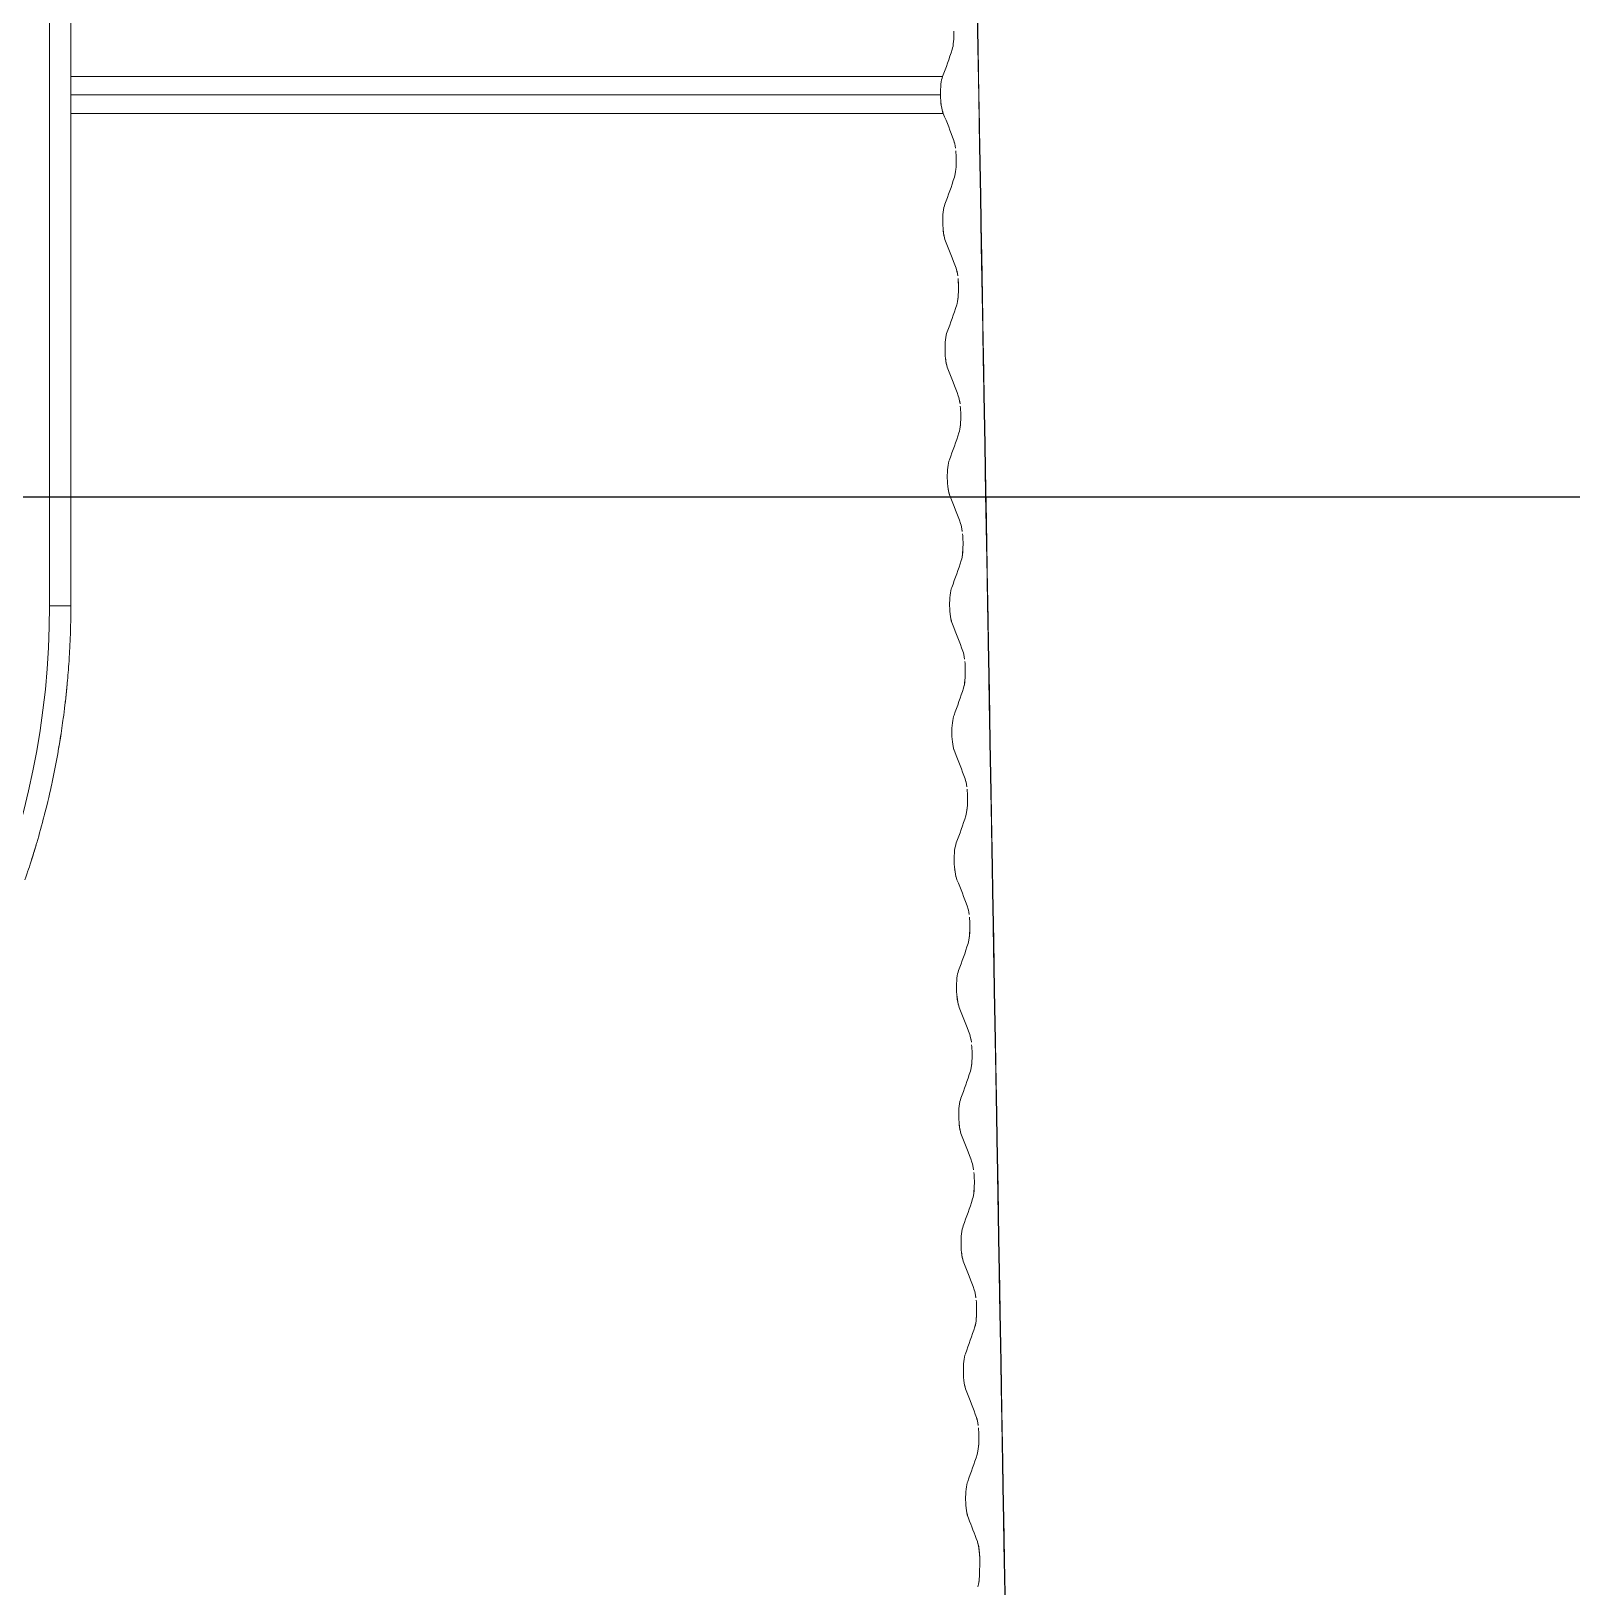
# Model space of a CAD drawing. Header units: inches. Extents: x -456 to 658, y -232 to 0.
# Drawn here: x -184.522 to -183.673, y -30.196 to -29.339 of the extents above; entities that cross this region are included whole.
import ezdxf

# ---------------------------------------------------------------- set-up
doc = ezdxf.new("R2010")
doc.units = ezdxf.units.IN
doc.header["$MEASUREMENT"] = 0

msp = doc.modelspace()

# ---------------------------------------------------------------- linework, layer by layer
at = {"color": 0, "linetype": 'Continuous', "lineweight": 0}
for p, q in [((-184.51205, -29.65523), (-184.51205, -28.54114)), ((-184.50032, -28.54114), (-184.50032, -29.65523)), ((-184.01985, -29.36364), (-184.50032, -29.36364)), ((-184.02103, -29.3738), (-184.50032, -29.3738)), ((-184.50032, -29.38395), (-184.01948, -29.38395)), ((-184.50032, -29.65525), (-184.50032, -29.6451)), ((-184.51205, -29.65523), (-184.50032, -29.65523)), ((-184.50032, -29.65523), (-184.50032, -29.65525)), ((-183.99933, -30.18292), (-183.99942, -30.18773))]:
    msp.add_line(p, q, dxfattribs=at)
msp.add_lwpolyline([(0.06407, -29.59547), (-219.29879, -29.59547)])
msp.add_arc((-184.96354, -29.65523), 0.4515, 180, 0, dxfattribs=at)
at = {"color": 0, "linetype": 'Continuous', "lineweight": 0, "extrusion": (0, 0, -1)}
for centre, major_axis, ratio, start_param, end_param in [((-185.26638, -29.24547), (1.26874, 0), 0.5, 0.163567, 0.187373), ((-185.26404, -29.51303), (1.27105, 0), 0.5, -0.204527, -0.180688), ((-185.26681, -29.31584), (1.2704, 0), 0.5, 0.163344, 0.187118), ((-185.26447, -29.58341), (1.27271, 0), 0.5, -0.204273, -0.180466), ((-185.26725, -29.38621), (1.27207, 0), 0.5, 0.163122, 0.186864), ((-185.26491, -29.65378), (1.27437, 0), 0.5, -0.204019, -0.180245), ((-185.26768, -29.45658), (1.27373, 0), 0.5, 0.1629, 0.18661), ((-185.26534, -29.72415), (1.27604, 0), 0.5, -0.203766, -0.180024), ((-185.26812, -29.52694), (1.2754, 0), 0.5, 0.162679, 0.186357), ((-186.35011, -29.60245), (1.84946, -0.0704), 0.500271, -0.008036, 0.008036), ((-185.26578, -29.79453), (1.27771, 0), 0.5, -0.203514, -0.179804), ((-186.32613, -29.49888), (1.82279, -0.20915), 0.502454, -0.008118, 0.000385), ((-185.26856, -29.59731), (1.27706, 0), 0.5, 0.162459, 0.186105), ((-186.27858, -29.65735), (1.77809, -0.00034), 0.500014, 0.087942, 0.104746), ((-185.26621, -29.8649), (1.27937, 0), 0.5, -0.203263, -0.179585), ((-186.20835, -29.66158), (1.70737, -0.00023), 0.500014, 0.1282, 0.145783), ((-185.26899, -29.66768), (1.27872, 0), 0.5, 0.162239, 0.185853), ((-185.26665, -29.93528), (1.28103, 0), 0.5, -0.203012, -0.179366), ((-185.26942, -29.73804), (1.28039, 0), 0.5, 0.16202, 0.185602), ((-185.26708, -30.00565), (1.28269, 0), 0.5, -0.202762, -0.179147), ((-185.26986, -29.80841), (1.28205, 0), 0.5, 0.161801, 0.185352), ((-185.26752, -30.07602), (1.28436, 0), 0.5, -0.202512, -0.178929), ((-185.2703, -29.87878), (1.28372, 0), 0.5, 0.161583, 0.185102), ((-185.26795, -30.1464), (1.28602, 0), 0.5, -0.202263, -0.178712), ((-185.27073, -29.94915), (1.28538, 0), 0.5, 0.161365, 0.184853), ((-185.26839, -30.21677), (1.28769, 0), 0.5, -0.202015, -0.178495), ((-185.27117, -30.01951), (1.28705, 0), 0.5, 0.161148, 0.184605), ((-185.26846, -30.28711), (1.28898, 0), 0.5, -0.201769, -0.181627)]:
    msp.add_ellipse(centre, major_axis=major_axis, ratio=ratio, start_param=start_param, end_param=end_param, dxfattribs=at)
at = {"color": 0, "linetype": 'Continuous', "lineweight": 0}
for centre, major_axis, start_param, end_param in [((-186.35, -29.65524), (1.84968, 0), -0.02707, -0.010989), ((-186.32601, -29.65574), (1.82567, 0), -0.065467, -0.049151), ((-186.27847, -29.65761), (1.77798, 0), -0.104841, -0.088037), ((-186.20824, -29.66176), (1.70726, 0), -0.145851, -0.128267)]:
    msp.add_ellipse(centre, major_axis=major_axis, ratio=0.5, start_param=start_param, end_param=end_param, dxfattribs=at)
for points in [[(-183.95553, -31.91817), (-183.97644, -30.72034), (-183.99681, -29.55353), (-184.01664, -28.41773)], [(-184.01664, -28.41773), (-183.99627, -29.58454), (-183.9759, -30.75135), (-183.95553, -31.91817)], [(-183.95542, -31.91817), (-183.97579, -30.75135), (-183.99615, -29.58454), (-184.01652, -28.41773)], [(-184.01652, -28.41773), (-183.99648, -29.5659), (-183.97611, -30.73271), (-183.95542, -31.91817)], [(-184.01948, -29.38395), (-184.01995, -29.38283), (-184.0203, -29.3813), (-184.02056, -29.37962)], [(-184.01368, -29.39882), (-184.01328, -29.39992), (-184.01298, -29.40144), (-184.01275, -29.40315)], [(-184.01259, -29.40453), (-184.01246, -29.40593), (-184.01237, -29.40742), (-184.01234, -29.40898)], [(-184.01259, -29.40453), (-184.01246, -29.40594), (-184.01237, -29.40747), (-184.01234, -29.40898)], [(-184.01822, -29.45432), (-184.01869, -29.45319), (-184.01904, -29.45166), (-184.0193, -29.44998)], [(-184.01243, -29.46919), (-184.01203, -29.47028), (-184.01172, -29.47181), (-184.0115, -29.47352)], [(-184.01134, -29.4749), (-184.0112, -29.4763), (-184.01112, -29.47778), (-184.01109, -29.47934)], [(-184.01134, -29.4749), (-184.01121, -29.4763), (-184.01112, -29.47784), (-184.01109, -29.47934)], [(-184.01109, -29.47934), (-184.01103, -29.48317), (-184.01135, -29.48732), (-184.01207, -29.4895)], [(-184.01696, -29.52468), (-184.01743, -29.52356), (-184.01778, -29.52202), (-184.01804, -29.52034)], [(-184.01118, -29.53955), (-184.01078, -29.54065), (-184.01047, -29.54217), (-184.01025, -29.54388)], [(-184.01009, -29.54526), (-184.00995, -29.54666), (-184.00987, -29.54814), (-184.00984, -29.54971)], [(-184.01009, -29.54526), (-184.00995, -29.54667), (-184.00987, -29.5482), (-184.00984, -29.54971)], [(-184.00984, -29.54971), (-184.00977, -29.55353), (-184.0101, -29.55768), (-184.01082, -29.55986)], [(-184.0157, -29.59504), (-184.01617, -29.59392), (-184.01652, -29.59239), (-184.01678, -29.5907)], [(-184.00993, -29.60991), (-184.00953, -29.61101), (-184.00922, -29.61253), (-184.009, -29.61424)], [(-184.00859, -29.62007), (-184.00852, -29.62389), (-184.00885, -29.62804), (-184.00956, -29.63023)], [(-184.00884, -29.61562), (-184.0087, -29.61702), (-184.00862, -29.61851), (-184.00859, -29.62007)], [(-184.00884, -29.61562), (-184.0087, -29.61703), (-184.00862, -29.61856), (-184.00859, -29.62007)], [(-184.01444, -29.66541), (-184.01491, -29.66428), (-184.01526, -29.66275), (-184.01552, -29.66107)], [(-184.50166, -29.69043), (-184.50132, -29.68596), (-184.5011, -29.68214), (-184.501, -29.68028)], [(-184.00867, -29.68028), (-184.00827, -29.68137), (-184.00797, -29.6829), (-184.00774, -29.68461)], [(-184.00734, -29.69043), (-184.00727, -29.69426), (-184.0076, -29.69841), (-184.00831, -29.70059)], [(-184.00759, -29.68599), (-184.00745, -29.68739), (-184.00737, -29.68887), (-184.00734, -29.69043)], [(-184.00759, -29.68599), (-184.00745, -29.68739), (-184.00737, -29.68893), (-184.00734, -29.69043)], [(-184.01318, -29.73577), (-184.01365, -29.73465), (-184.014, -29.73311), (-184.01426, -29.73143)], [(-184.51025, -29.75064), (-184.51047, -29.75167), (-184.51077, -29.75308), (-184.51116, -29.75484)], [(-184.00742, -29.75064), (-184.00702, -29.75174), (-184.00672, -29.75326), (-184.00649, -29.75497)], [(-184.00634, -29.75635), (-184.0062, -29.75775), (-184.00612, -29.75923), (-184.00609, -29.7608)], [(-184.00634, -29.75635), (-184.0062, -29.75776), (-184.00612, -29.75929), (-184.00609, -29.7608)], [(-184.00609, -29.7608), (-184.00602, -29.76462), (-184.00634, -29.76877), (-184.00706, -29.77095)], [(-184.01192, -29.80613), (-184.01239, -29.80501), (-184.01274, -29.80348), (-184.01299, -29.80179)], [(-184.00617, -29.821), (-184.00577, -29.8221), (-184.00547, -29.82362), (-184.00524, -29.82533)], [(-184.00509, -29.82671), (-184.00495, -29.82812), (-184.00487, -29.8296), (-184.00484, -29.83116)], [(-184.00509, -29.82671), (-184.00495, -29.82812), (-184.00487, -29.82965), (-184.00484, -29.83116)], [(-184.00484, -29.83116), (-184.00477, -29.83498), (-184.00509, -29.83913), (-184.00581, -29.84132)], [(-184.01066, -29.8765), (-184.01113, -29.87537), (-184.01148, -29.87384), (-184.01173, -29.87216)], [(-184.00492, -29.89137), (-184.00452, -29.89246), (-184.00421, -29.89399), (-184.00399, -29.8957)], [(-184.00359, -29.90152), (-184.00352, -29.90535), (-184.00384, -29.9095), (-184.00455, -29.91168)], [(-184.00383, -29.89708), (-184.0037, -29.89848), (-184.00362, -29.89996), (-184.00359, -29.90152)], [(-184.00383, -29.89708), (-184.0037, -29.89848), (-184.00361, -29.90002), (-184.00359, -29.90152)], [(-184.00941, -29.94686), (-184.00987, -29.94574), (-184.01022, -29.9442), (-184.01047, -29.94252)], [(-184.00366, -29.96173), (-184.00327, -29.96283), (-184.00296, -29.96435), (-184.00274, -29.96606)], [(-184.00234, -29.97189), (-184.00227, -29.97571), (-184.00259, -29.97986), (-184.0033, -29.98204)], [(-184.00258, -29.96744), (-184.00245, -29.96884), (-184.00237, -29.97032), (-184.00234, -29.97189)], [(-184.00258, -29.96744), (-184.00245, -29.96885), (-184.00236, -29.97038), (-184.00234, -29.97189)], [(-184.00815, -30.01722), (-184.00861, -30.0161), (-184.00896, -30.01457), (-184.00921, -30.01288)], [(-184.00241, -30.03209), (-184.00202, -30.03319), (-184.00171, -30.03471), (-184.00149, -30.03642)], [(-184.00109, -30.04225), (-184.00102, -30.04607), (-184.00134, -30.05022), (-184.00205, -30.05241)], [(-184.00133, -30.03781), (-184.0012, -30.03921), (-184.00111, -30.04069), (-184.00109, -30.04225)], [(-184.00133, -30.03781), (-184.0012, -30.03921), (-184.00111, -30.04074), (-184.00109, -30.04225)], [(-184.00689, -30.08759), (-184.00735, -30.08646), (-184.00769, -30.08493), (-184.00795, -30.08325)], [(-184.00116, -30.10246), (-184.00076, -30.10355), (-184.00046, -30.10508), (-184.00024, -30.10679)], [(-184.00008, -30.10817), (-183.99995, -30.10957), (-183.99986, -30.11105), (-183.99984, -30.11261)], [(-184.00008, -30.10817), (-183.99995, -30.10957), (-183.99986, -30.11111), (-183.99984, -30.11261)], [(-183.99984, -30.11261), (-183.99977, -30.11644), (-184.00009, -30.12059), (-184.0008, -30.12277)], [(-184.00563, -30.15795), (-184.00609, -30.15683), (-184.00643, -30.15529), (-184.00669, -30.15361)], [(-183.99942, -30.18773), (-183.99948, -30.19082), (-183.99981, -30.19395), (-184.00041, -30.19576)]]:
    msp.add_open_spline(points, degree=3, dxfattribs=at)
for points, knots in [([(-184.0136, -29.33862), (-184.01356, -29.34065), (-184.01363, -29.34269), (-184.01379, -29.34443), (-184.01396, -29.34616), (-184.01422, -29.34769), (-184.01457, -29.34877)], [0.0002665855, 0.0002665855, 0.0002665855, 0.0002665855, 0.0003994597, 0.0003994597, 0.0003994597, 0.0005323339, 0.0005323339, 0.0005323339, 0.0005323339]), ([(-184.01985, -29.36364), (-184.02024, -29.36468), (-184.02055, -29.36611), (-184.02076, -29.36792), (-184.02098, -29.36973), (-184.02107, -29.37169), (-184.02103, -29.3738)], [0, 0, 0, 0, 0.0001332113, 0.0001332113, 0.0001332113, 0.0002664225, 0.0002664225, 0.0002664225, 0.0002664225]), ([(-184.02103, -29.3738), (-184.02099, -29.3759), (-184.02083, -29.37786), (-184.02055, -29.37968), (-184.02027, -29.38149), (-184.01992, -29.38291), (-184.01948, -29.38395)], [0.0002664225, 0.0002664225, 0.0002664225, 0.0002664225, 0.0003999234, 0.0003999234, 0.0003999234, 0.0005334242, 0.0005334242, 0.0005334242, 0.0005334242]), ([(-184.02056, -29.37961), (-184.02057, -29.37959), (-184.02057, -29.37956), (-184.02057, -29.37954), (-184.02065, -29.37905), (-184.02071, -29.37854), (-184.02077, -29.37801)], [0.00013348505, 0.00013348505, 0.00013348505, 0.00013348505, 0.00013521632, 0.00013521632, 0.00013521632, 0.000173735, 0.000173735, 0.000173735, 0.000173735]), ([(-184.01368, -29.39882), (-184.0133, -29.39987), (-184.013, -29.40129), (-184.01276, -29.4031), (-184.01276, -29.40312), (-184.01275, -29.40314), (-184.01275, -29.40315)], [0, 0, 0, 0, 0.0001332905, 0.0001332905, 0.0001332905, 0.0001345832, 0.0001345832, 0.0001345832, 0.0001345832]), ([(-184.01234, -29.40898), (-184.01231, -29.41101), (-184.01238, -29.41305), (-184.01254, -29.41479), (-184.01271, -29.41652), (-184.01296, -29.41805), (-184.01332, -29.41914)], [0.000266581, 0.000266581, 0.000266581, 0.000266581, 0.0003994535, 0.0003994535, 0.0003994535, 0.0005323261, 0.0005323261, 0.0005323261, 0.0005323261]), ([(-184.01859, -29.43401), (-184.01898, -29.43505), (-184.01929, -29.43647), (-184.0195, -29.43828), (-184.01971, -29.44009), (-184.0198, -29.44206), (-184.01977, -29.44416)], [0, 0, 0, 0, 0.0001332087, 0.0001332087, 0.0001332087, 0.0002664175, 0.0002664175, 0.0002664175, 0.0002664175]), ([(-184.01977, -29.44416), (-184.01973, -29.44627), (-184.01957, -29.44823), (-184.01929, -29.45004), (-184.01901, -29.45185), (-184.01866, -29.45327), (-184.01822, -29.45432)], [0.0002664175, 0.0002664175, 0.0002664175, 0.0002664175, 0.0003999154, 0.0003999154, 0.0003999154, 0.0005334134, 0.0005334134, 0.0005334134, 0.0005334134]), ([(-184.0193, -29.44997), (-184.0193, -29.44995), (-184.01931, -29.44993), (-184.01931, -29.4499), (-184.01939, -29.44942), (-184.01945, -29.4489), (-184.01951, -29.44837)], [0.00013347365, 0.00013347365, 0.00013347365, 0.00013347365, 0.00013521372, 0.00013521372, 0.00013521372, 0.00017375353, 0.00017375353, 0.00017375353, 0.00017375353]), ([(-184.01243, -29.46919), (-184.01205, -29.47023), (-184.01174, -29.47165), (-184.01151, -29.47346), (-184.0115, -29.47348), (-184.0115, -29.4735), (-184.0115, -29.47352)], [0, 0, 0, 0, 0.0001332882, 0.0001332882, 0.0001332882, 0.0001345829, 0.0001345829, 0.0001345829, 0.0001345829]), ([(-184.01109, -29.47934), (-184.01106, -29.48144), (-184.01112, -29.4834), (-184.0113, -29.48521), (-184.01147, -29.48703), (-184.01172, -29.48845), (-184.01207, -29.4895)], [0.0002665765, 0.0002665765, 0.0002665765, 0.0002665765, 0.0003994474, 0.0003994474, 0.0003994474, 0.0005323184, 0.0005323184, 0.0005323184, 0.0005323184]), ([(-184.01733, -29.50437), (-184.01772, -29.50541), (-184.01803, -29.50683), (-184.01824, -29.50864), (-184.01845, -29.51046), (-184.01854, -29.51242), (-184.0185, -29.51453)], [0, 0, 0, 0, 0.0001332062, 0.0001332062, 0.0001332062, 0.0002664124, 0.0002664124, 0.0002664124, 0.0002664124]), ([(-184.0185, -29.51453), (-184.01847, -29.51663), (-184.01831, -29.51859), (-184.01803, -29.5204), (-184.01775, -29.52221), (-184.01739, -29.52364), (-184.01696, -29.52468)], [0.0002664124, 0.0002664124, 0.0002664124, 0.0002664124, 0.0003999075, 0.0003999075, 0.0003999075, 0.0005334027, 0.0005334027, 0.0005334027, 0.0005334027]), ([(-184.01804, -29.52033), (-184.01804, -29.52031), (-184.01805, -29.52029), (-184.01805, -29.52027), (-184.01812, -29.51978), (-184.01819, -29.51927), (-184.01825, -29.51873)], [0.00013347316, 0.00013347316, 0.00013347316, 0.00013347316, 0.00013521112, 0.00013521112, 0.00013521112, 0.00017375232, 0.00017375232, 0.00017375232, 0.00017375232]), ([(-184.01118, -29.53955), (-184.0108, -29.54059), (-184.01049, -29.54202), (-184.01025, -29.54383), (-184.01025, -29.54384), (-184.01025, -29.54386), (-184.01025, -29.54388)], [0, 0, 0, 0, 0.000133286, 0.000133286, 0.000133286, 0.0001345792, 0.0001345792, 0.0001345792, 0.0001345792]), ([(-184.00984, -29.54971), (-184.00981, -29.55181), (-184.00987, -29.55376), (-184.01004, -29.55558), (-184.01022, -29.55739), (-184.01047, -29.55882), (-184.01082, -29.55986)], [0.000266572, 0.000266572, 0.000266572, 0.000266572, 0.0003994413, 0.0003994413, 0.0003994413, 0.0005323106, 0.0005323106, 0.0005323106, 0.0005323106]), ([(-184.01607, -29.57473), (-184.01646, -29.57577), (-184.01677, -29.5772), (-184.01698, -29.57901), (-184.01719, -29.58082), (-184.01728, -29.58278), (-184.01724, -29.58489)], [0, 0, 0, 0, 0.0001332037, 0.0001332037, 0.0001332037, 0.0002664074, 0.0002664074, 0.0002664074, 0.0002664074]), ([(-184.01724, -29.58489), (-184.01721, -29.58699), (-184.01705, -29.58895), (-184.01677, -29.59077), (-184.01649, -29.59258), (-184.01613, -29.594), (-184.0157, -29.59504)], [0.0002664074, 0.0002664074, 0.0002664074, 0.0002664074, 0.0003998997, 0.0003998997, 0.0003998997, 0.0005333919, 0.0005333919, 0.0005333919, 0.0005333919]), ([(-184.01678, -29.5907), (-184.01678, -29.59067), (-184.01679, -29.59065), (-184.01679, -29.59063), (-184.01686, -29.59014), (-184.01693, -29.58963), (-184.01699, -29.5891)], [0.00013347941, 0.00013347941, 0.00013347941, 0.00013347941, 0.00013520854, 0.00013520854, 0.00013520854, 0.00017374005, 0.00017374005, 0.00017374005, 0.00017374005]), ([(-184.00993, -29.60991), (-184.00955, -29.61096), (-184.00924, -29.61238), (-184.009, -29.61419), (-184.009, -29.61421), (-184.009, -29.61423), (-184.009, -29.61424)], [0, 0, 0, 0, 0.0001332838, 0.0001332838, 0.0001332838, 0.0001345764, 0.0001345764, 0.0001345764, 0.0001345764]), ([(-184.00859, -29.62007), (-184.00855, -29.62217), (-184.00862, -29.62413), (-184.00879, -29.62594), (-184.00897, -29.62775), (-184.00922, -29.62918), (-184.00956, -29.63023)], [0.0002665675, 0.0002665675, 0.0002665675, 0.0002665675, 0.0003994352, 0.0003994352, 0.0003994352, 0.0005323029, 0.0005323029, 0.0005323029, 0.0005323029]), ([(-184.01481, -29.6451), (-184.0152, -29.64614), (-184.0155, -29.64756), (-184.01572, -29.64937), (-184.01593, -29.65118), (-184.01602, -29.65315), (-184.01598, -29.65525)], [0, 0, 0, 0, 0.0001332012, 0.0001332012, 0.0001332012, 0.0002664023, 0.0002664023, 0.0002664023, 0.0002664023]), ([(-184.50032, -29.65525), (-184.50032, -29.65735), (-184.50033, -29.6593), (-184.50036, -29.66112), (-184.50038, -29.66293), (-184.50041, -29.66436), (-184.50043, -29.66541)], [0.0000005563, 0.0000005563, 0.0000005563, 0.0000005563, 0.0001330365, 0.0001330365, 0.0001330365, 0.0002655167, 0.0002655167, 0.0002655167, 0.0002655167]), ([(-184.01598, -29.65525), (-184.01594, -29.65736), (-184.01578, -29.65932), (-184.01551, -29.66113), (-184.01523, -29.66294), (-184.01487, -29.66436), (-184.01444, -29.66541)], [0.0002664023, 0.0002664023, 0.0002664023, 0.0002664023, 0.0003998918, 0.0003998918, 0.0003998918, 0.0005333813, 0.0005333813, 0.0005333813, 0.0005333813]), ([(-184.01552, -29.66106), (-184.01552, -29.66104), (-184.01552, -29.66102), (-184.01553, -29.66099), (-184.0156, -29.66051), (-184.01567, -29.65999), (-184.01572, -29.65946)], [0.00013346596, 0.00013346596, 0.00013346596, 0.00013346596, 0.00013520596, 0.00013520596, 0.00013520596, 0.00017376318, 0.00017376318, 0.00017376318, 0.00017376318]), ([(-184.00867, -29.68028), (-184.00829, -29.68132), (-184.00799, -29.68274), (-184.00775, -29.68455), (-184.00775, -29.68457), (-184.00775, -29.68459), (-184.00774, -29.68461)], [0, 0, 0, 0, 0.0001332815, 0.0001332815, 0.0001332815, 0.0001345703, 0.0001345703, 0.0001345703, 0.0001345703]), ([(-184.50254, -29.70059), (-184.50246, -29.69974), (-184.50233, -29.69835), (-184.50216, -29.69645), (-184.50198, -29.69454), (-184.50182, -29.69248), (-184.50166, -29.69043)], [0, 0, 0, 0, 0.0001326817, 0.0001326817, 0.0001326817, 0.0002653634, 0.0002653634, 0.0002653634, 0.0002653634]), ([(-184.50166, -29.69043), (-184.50182, -29.69253), (-184.50198, -29.69448), (-184.50214, -29.6963), (-184.5023, -29.69811), (-184.50244, -29.69954), (-184.50254, -29.70059)], [0.000268731, 0.000268731, 0.000268731, 0.000268731, 0.0004032556, 0.0004032556, 0.0004032556, 0.0005377802, 0.0005377802, 0.0005377802, 0.0005377802]), ([(-184.00734, -29.69043), (-184.0073, -29.69253), (-184.00737, -29.69449), (-184.00754, -29.6963), (-184.00771, -29.69812), (-184.00797, -29.69954), (-184.00831, -29.70059)], [0.0002665631, 0.0002665631, 0.0002665631, 0.0002665631, 0.0003994291, 0.0003994291, 0.0003994291, 0.0005322952, 0.0005322952, 0.0005322952, 0.0005322952]), ([(-184.50425, -29.71546), (-184.50439, -29.71651), (-184.50458, -29.71794), (-184.50484, -29.71976), (-184.50509, -29.72157), (-184.50538, -29.72353), (-184.5057, -29.72561)], [0, 0, 0, 0, 0.0001332841, 0.0001332841, 0.0001332841, 0.0002665683, 0.0002665683, 0.0002665683, 0.0002665683]), ([(-184.01355, -29.71546), (-184.01394, -29.7165), (-184.01424, -29.71792), (-184.01446, -29.71973), (-184.01467, -29.72154), (-184.01476, -29.72351), (-184.01472, -29.72561)], [0, 0, 0, 0, 0.0001331987, 0.0001331987, 0.0001331987, 0.0002663974, 0.0002663974, 0.0002663974, 0.0002663974]), ([(-184.5057, -29.72561), (-184.50628, -29.72941), (-184.50659, -29.73125), (-184.50678, -29.73232), (-184.50697, -29.73339), (-184.50722, -29.73488), (-184.50737, -29.73577)], [0.0002665683, 0.0002665683, 0.0002665683, 0.0002665683, 0.000400167, 0.000400167, 0.000400167, 0.0005337658, 0.0005337658, 0.0005337658, 0.0005337658]), ([(-184.5057, -29.72561), (-184.50602, -29.7277), (-184.50633, -29.72965), (-184.50664, -29.73147), (-184.50694, -29.73328), (-184.50719, -29.73472), (-184.50737, -29.73577)], [0.0002665683, 0.0002665683, 0.0002665683, 0.0002665683, 0.000400167, 0.000400167, 0.000400167, 0.0005337658, 0.0005337658, 0.0005337658, 0.0005337658]), ([(-184.01472, -29.72561), (-184.01468, -29.72772), (-184.01452, -29.72968), (-184.01425, -29.73149), (-184.01397, -29.7333), (-184.01361, -29.73473), (-184.01318, -29.73577)], [0.0002663974, 0.0002663974, 0.0002663974, 0.0002663974, 0.000399884, 0.000399884, 0.000399884, 0.0005333707, 0.0005333707, 0.0005333707, 0.0005333707]), ([(-184.01426, -29.73142), (-184.01426, -29.7314), (-184.01426, -29.73138), (-184.01427, -29.73136), (-184.01434, -29.73087), (-184.01441, -29.73035), (-184.01446, -29.72982)], [0.00013347085, 0.00013347085, 0.00013347085, 0.00013347085, 0.0001352034, 0.0001352034, 0.0001352034, 0.00017375498, 0.00017375498, 0.00017375498, 0.00017375498]), ([(-184.51251, -29.7608), (-184.51193, -29.75834), (-184.51149, -29.75634), (-184.51113, -29.75472), (-184.51077, -29.75309), (-184.51046, -29.75161), (-184.51025, -29.75064)], [0.000270176, 0.000270176, 0.000270176, 0.000270176, 0.0004050349, 0.0004050349, 0.0004050349, 0.0005398939, 0.0005398939, 0.0005398939, 0.0005398939]), ([(-184.00742, -29.75064), (-184.00704, -29.75168), (-184.00674, -29.7531), (-184.0065, -29.75492), (-184.0065, -29.75493), (-184.0065, -29.75495), (-184.00649, -29.75497)], [0, 0, 0, 0, 0.0001332793, 0.0001332793, 0.0001332793, 0.0001345702, 0.0001345702, 0.0001345702, 0.0001345702]), ([(-184.51501, -29.77095), (-184.51477, -29.77004), (-184.51441, -29.76856), (-184.51407, -29.76726), (-184.51374, -29.76595), (-184.51327, -29.76404), (-184.51251, -29.7608)], [0, 0, 0, 0, 0.000135088, 0.000135088, 0.000135088, 0.000270176, 0.000270176, 0.000270176, 0.000270176]), ([(-184.51251, -29.7608), (-184.513, -29.76288), (-184.51347, -29.76483), (-184.51392, -29.76664), (-184.51394, -29.76674), (-184.51397, -29.76684), (-184.51399, -29.76694)], [0.0002686045, 0.0002686045, 0.0002686045, 0.0002686045, 0.0004031349, 0.0004031349, 0.0004031349, 0.000410556, 0.000410556, 0.000410556, 0.000410556]), ([(-184.00609, -29.7608), (-184.00605, -29.7629), (-184.00612, -29.76485), (-184.00629, -29.76667), (-184.00646, -29.76848), (-184.00672, -29.76991), (-184.00706, -29.77095)], [0.0002665586, 0.0002665586, 0.0002665586, 0.0002665586, 0.0003994231, 0.0003994231, 0.0003994231, 0.0005322875, 0.0005322875, 0.0005322875, 0.0005322875]), ([(-184.51911, -29.78582), (-184.51939, -29.78679), (-184.51983, -29.78828), (-184.52032, -29.78989), (-184.52082, -29.7915), (-184.52143, -29.79349), (-184.52222, -29.79598)], [0, 0, 0, 0, 0.0001366352, 0.0001366352, 0.0001366352, 0.0002732703, 0.0002732703, 0.0002732703, 0.0002732703]), ([(-184.51911, -29.78582), (-184.51926, -29.78634), (-184.51945, -29.78698), (-184.51967, -29.78771), (-184.51989, -29.78845), (-184.52014, -29.78927), (-184.52041, -29.79017), (-184.52096, -29.79197), (-184.52156, -29.79391), (-184.52222, -29.79598)], [0, 0, 0, 0, 0.0000683176, 0.0000683176, 0.0000683176, 0.0001366352, 0.0001366352, 0.0001366352, 0.0002732703, 0.0002732703, 0.0002732703, 0.0002732703]), ([(-184.01229, -29.78582), (-184.01268, -29.78686), (-184.01298, -29.78829), (-184.0132, -29.7901), (-184.01341, -29.79191), (-184.0135, -29.79387), (-184.01346, -29.79598)], [0, 0, 0, 0, 0.0001331962, 0.0001331962, 0.0001331962, 0.0002663924, 0.0002663924, 0.0002663924, 0.0002663924]), ([(-184.52222, -29.79598), (-184.52288, -29.79805), (-184.52352, -29.79999), (-184.52412, -29.80179), (-184.52442, -29.80269), (-184.52469, -29.80351), (-184.52494, -29.80424), (-184.52519, -29.80498), (-184.52541, -29.80561), (-184.52559, -29.80613)], [0.0002732703, 0.0002732703, 0.0002732703, 0.0002732703, 0.0004108309, 0.0004108309, 0.0004108309, 0.0004796112, 0.0004796112, 0.0004796112, 0.0005483915, 0.0005483915, 0.0005483915, 0.0005483915]), ([(-184.01346, -29.79598), (-184.01342, -29.79808), (-184.01326, -29.80004), (-184.01299, -29.80186), (-184.01271, -29.80367), (-184.01235, -29.80509), (-184.01192, -29.80613)], [0.0002663924, 0.0002663924, 0.0002663924, 0.0002663924, 0.0003998762, 0.0003998762, 0.0003998762, 0.0005333601, 0.0005333601, 0.0005333601, 0.0005333601]), ([(-184.013, -29.80179), (-184.013, -29.80176), (-184.013, -29.80174), (-184.01301, -29.80172), (-184.01308, -29.80123), (-184.01315, -29.80072), (-184.0132, -29.80019)], [0.00013346762, 0.00013346762, 0.00013346762, 0.00013346762, 0.00013520085, 0.00013520085, 0.00013520085, 0.00017376056, 0.00017376056, 0.00017376056, 0.00017376056]), ([(-184.00617, -29.821), (-184.00579, -29.82205), (-184.00549, -29.82347), (-184.00525, -29.82528), (-184.00525, -29.8253), (-184.00524, -29.82531), (-184.00524, -29.82533)], [0, 0, 0, 0, 0.0001332771, 0.0001332771, 0.0001332771, 0.0001345663, 0.0001345663, 0.0001345663, 0.0001345663]), ([(-184.00484, -29.83116), (-184.0048, -29.83326), (-184.00487, -29.83522), (-184.00504, -29.83703), (-184.00521, -29.83884), (-184.00547, -29.84027), (-184.00581, -29.84132)], [0.0002665542, 0.0002665542, 0.0002665542, 0.0002665542, 0.0003994171, 0.0003994171, 0.0003994171, 0.0005322799, 0.0005322799, 0.0005322799, 0.0005322799]), ([(-184.01103, -29.85619), (-184.01142, -29.85723), (-184.01172, -29.85865), (-184.01193, -29.86046), (-184.01215, -29.86227), (-184.01223, -29.86424), (-184.0122, -29.86634)], [0, 0, 0, 0, 0.0001331937, 0.0001331937, 0.0001331937, 0.0002663874, 0.0002663874, 0.0002663874, 0.0002663874]), ([(-184.0122, -29.86634), (-184.01216, -29.86844), (-184.012, -29.87041), (-184.01172, -29.87222), (-184.01145, -29.87403), (-184.01109, -29.87545), (-184.01066, -29.8765)], [0.0002663874, 0.0002663874, 0.0002663874, 0.0002663874, 0.0003998685, 0.0003998685, 0.0003998685, 0.0005333495, 0.0005333495, 0.0005333495, 0.0005333495]), ([(-184.01173, -29.87215), (-184.01174, -29.87213), (-184.01174, -29.87211), (-184.01174, -29.87208), (-184.01182, -29.8716), (-184.01188, -29.87108), (-184.01194, -29.87055)], [0.00013346464, 0.00013346464, 0.00013346464, 0.00013346464, 0.0001351983, 0.0001351983, 0.0001351983, 0.00017376024, 0.00017376024, 0.00017376024, 0.00017376024]), ([(-184.00492, -29.89137), (-184.00454, -29.89241), (-184.00423, -29.89383), (-184.004, -29.89564), (-184.004, -29.89566), (-184.00399, -29.89568), (-184.00399, -29.8957)], [0, 0, 0, 0, 0.0001332749, 0.0001332749, 0.0001332749, 0.0001345651, 0.0001345651, 0.0001345651, 0.0001345651]), ([(-184.00359, -29.90152), (-184.00355, -29.90362), (-184.00362, -29.90558), (-184.00379, -29.90739), (-184.00396, -29.90921), (-184.00421, -29.91063), (-184.00455, -29.91168)], [0.0002665498, 0.0002665498, 0.0002665498, 0.0002665498, 0.0003994111, 0.0003994111, 0.0003994111, 0.0005322723, 0.0005322723, 0.0005322723, 0.0005322723]), ([(-184.00977, -29.92655), (-184.01016, -29.92759), (-184.01046, -29.92901), (-184.01067, -29.93082), (-184.01089, -29.93263), (-184.01097, -29.9346), (-184.01094, -29.9367)], [0, 0, 0, 0, 0.0001331912, 0.0001331912, 0.0001331912, 0.0002663825, 0.0002663825, 0.0002663825, 0.0002663825]), ([(-184.01094, -29.9367), (-184.0109, -29.93881), (-184.01074, -29.94077), (-184.01046, -29.94258), (-184.01019, -29.94439), (-184.00983, -29.94582), (-184.00941, -29.94686)], [0.0002663825, 0.0002663825, 0.0002663825, 0.0002663825, 0.0003998608, 0.0003998608, 0.0003998608, 0.000533339, 0.000533339, 0.000533339, 0.000533339]), ([(-184.01047, -29.94251), (-184.01048, -29.94249), (-184.01048, -29.94247), (-184.01048, -29.94245), (-184.01056, -29.94196), (-184.01062, -29.94144), (-184.01068, -29.94091)], [0.00013346288, 0.00013346288, 0.00013346288, 0.00013346288, 0.00013519577, 0.00013519577, 0.00013519577, 0.00017376587, 0.00017376587, 0.00017376587, 0.00017376587]), ([(-184.00366, -29.96173), (-184.00329, -29.96277), (-184.00298, -29.96419), (-184.00275, -29.96601), (-184.00274, -29.96602), (-184.00274, -29.96604), (-184.00274, -29.96606)], [0, 0, 0, 0, 0.0001332727, 0.0001332727, 0.0001332727, 0.0001345764, 0.0001345764, 0.0001345764, 0.0001345764]), ([(-184.00234, -29.97189), (-184.0023, -29.97399), (-184.00237, -29.97594), (-184.00254, -29.97776), (-184.00271, -29.97957), (-184.00296, -29.981), (-184.0033, -29.98204)], [0.0002665454, 0.0002665454, 0.0002665454, 0.0002665454, 0.0003994051, 0.0003994051, 0.0003994051, 0.0005322648, 0.0005322648, 0.0005322648, 0.0005322648]), ([(-184.00851, -29.99691), (-184.0089, -29.99795), (-184.0092, -29.99938), (-184.00941, -30.00119), (-184.00962, -30.003), (-184.00971, -30.00496), (-184.00967, -30.00707)], [0, 0, 0, 0, 0.0001331888, 0.0001331888, 0.0001331888, 0.0002663776, 0.0002663776, 0.0002663776, 0.0002663776]), ([(-184.00967, -30.00707), (-184.00964, -30.00917), (-184.00948, -30.01113), (-184.0092, -30.01295), (-184.00893, -30.01476), (-184.00857, -30.01618), (-184.00815, -30.01722)], [0.0002663776, 0.0002663776, 0.0002663776, 0.0002663776, 0.0003998531, 0.0003998531, 0.0003998531, 0.0005333286, 0.0005333286, 0.0005333286, 0.0005333286]), ([(-184.00921, -30.01288), (-184.00922, -30.01285), (-184.00922, -30.01283), (-184.00922, -30.01281), (-184.0093, -30.01232), (-184.00936, -30.01181), (-184.00942, -30.01127)], [0.00013345379, 0.00013345379, 0.00013345379, 0.00013345379, 0.00013519324, 0.00013519324, 0.00013519324, 0.00017378027, 0.00017378027, 0.00017378027, 0.00017378027]), ([(-184.00241, -30.03209), (-184.00203, -30.03314), (-184.00173, -30.03456), (-184.0015, -30.03637), (-184.00149, -30.03639), (-184.00149, -30.0364), (-184.00149, -30.03642)], [0, 0, 0, 0, 0.0001332705, 0.0001332705, 0.0001332705, 0.0001345585, 0.0001345585, 0.0001345585, 0.0001345585]), ([(-184.00109, -30.04225), (-184.00105, -30.04435), (-184.00112, -30.04631), (-184.00129, -30.04812), (-184.00146, -30.04993), (-184.00171, -30.05136), (-184.00205, -30.05241)], [0.0002665411, 0.0002665411, 0.0002665411, 0.0002665411, 0.0003993991, 0.0003993991, 0.0003993991, 0.0005322572, 0.0005322572, 0.0005322572, 0.0005322572]), ([(-184.00725, -30.06727), (-184.00764, -30.06832), (-184.00794, -30.06974), (-184.00815, -30.07155), (-184.00836, -30.07336), (-184.00845, -30.07532), (-184.00841, -30.07743)], [0, 0, 0, 0, 0.0001331863, 0.0001331863, 0.0001331863, 0.0002663727, 0.0002663727, 0.0002663727, 0.0002663727]), ([(-184.00841, -30.07743), (-184.00838, -30.07953), (-184.00822, -30.0815), (-184.00794, -30.08331), (-184.00767, -30.08512), (-184.00731, -30.08654), (-184.00689, -30.08759)], [0.0002663727, 0.0002663727, 0.0002663727, 0.0002663727, 0.0003998454, 0.0003998454, 0.0003998454, 0.0005333181, 0.0005333181, 0.0005333181, 0.0005333181]), ([(-184.00795, -30.08324), (-184.00796, -30.08322), (-184.00796, -30.08319), (-184.00796, -30.08317), (-184.00804, -30.08268), (-184.0081, -30.08217), (-184.00816, -30.08164)], [0.00013345591, 0.00013345591, 0.00013345591, 0.00013345591, 0.00013519073, 0.00013519073, 0.00013519073, 0.00017377274, 0.00017377274, 0.00017377274, 0.00017377274]), ([(-184.00116, -30.10246), (-184.00078, -30.1035), (-184.00048, -30.10492), (-184.00024, -30.10673), (-184.00024, -30.10675), (-184.00024, -30.10677), (-184.00024, -30.10679)], [0, 0, 0, 0, 0.0001332684, 0.0001332684, 0.0001332684, 0.0001345688, 0.0001345688, 0.0001345688, 0.0001345688]), ([(-183.99984, -30.11261), (-183.9998, -30.11471), (-183.99986, -30.11667), (-184.00004, -30.11848), (-184.00021, -30.1203), (-184.00046, -30.12172), (-184.0008, -30.12277)], [0.0002665367, 0.0002665367, 0.0002665367, 0.0002665367, 0.0003993932, 0.0003993932, 0.0003993932, 0.0005322497, 0.0005322497, 0.0005322497, 0.0005322497]), ([(-184.00599, -30.13764), (-184.00638, -30.13868), (-184.00668, -30.1401), (-184.00689, -30.14191), (-184.0071, -30.14372), (-184.00719, -30.14569), (-184.00715, -30.14779)], [0, 0, 0, 0, 0.0001331839, 0.0001331839, 0.0001331839, 0.0002663678, 0.0002663678, 0.0002663678, 0.0002663678]), ([(-184.00715, -30.14779), (-184.00712, -30.1499), (-184.00696, -30.15186), (-184.00668, -30.15367), (-184.00641, -30.15548), (-184.00605, -30.15691), (-184.00563, -30.15795)], [0.0002663678, 0.0002663678, 0.0002663678, 0.0002663678, 0.0003998378, 0.0003998378, 0.0003998378, 0.0005333078, 0.0005333078, 0.0005333078, 0.0005333078]), ([(-184.00669, -30.1536), (-184.0067, -30.15358), (-184.0067, -30.15356), (-184.0067, -30.15354), (-184.00678, -30.15305), (-184.00684, -30.15253), (-184.0069, -30.152)], [0.00013344149, 0.00013344149, 0.00013344149, 0.00013344149, 0.00013518822, 0.00013518822, 0.00013518822, 0.00017379337, 0.00017379337, 0.00017379337, 0.00017379337]), ([(-184.00068, -30.17069), (-184.00046, -30.17129), (-184.00026, -30.17203), (-184.00009, -30.17291), (-183.99991, -30.17379), (-183.99976, -30.17478), (-183.99964, -30.17587), (-183.99952, -30.17696), (-183.99944, -30.17811), (-183.99938, -30.17931), (-183.99933, -30.18052), (-183.99931, -30.18172), (-183.99933, -30.18292)], [0, 0, 0, 0, 0.000077796, 0.000077796, 0.000077796, 0.0001555919, 0.0001555919, 0.0001555919, 0.0002333879, 0.0002333879, 0.0002333879, 0.0003111839, 0.0003111839, 0.0003111839, 0.0003111839]), ([(-184.00068, -30.17069), (-184.0002, -30.17199), (-183.99986, -30.17391), (-183.99963, -30.17601), (-183.9994, -30.17811), (-183.99929, -30.1806), (-183.99933, -30.18292)], [0, 0, 0, 0, 0.0001555919, 0.0001555919, 0.0001555919, 0.0003111839, 0.0003111839, 0.0003111839, 0.0003111839]), ([(-183.99942, -30.18773), (-183.99945, -30.18942), (-183.99955, -30.19097), (-183.99972, -30.19237), (-183.9999, -30.19377), (-184.00012, -30.1949), (-184.00041, -30.19576)], [0, 0, 0, 0, 0.000109781, 0.000109781, 0.000109781, 0.0002195619, 0.0002195619, 0.0002195619, 0.0002195619])]:
    msp.add_open_spline(points, degree=3, knots=knots, dxfattribs=at)

doc.saveas('drawing.dxf')
